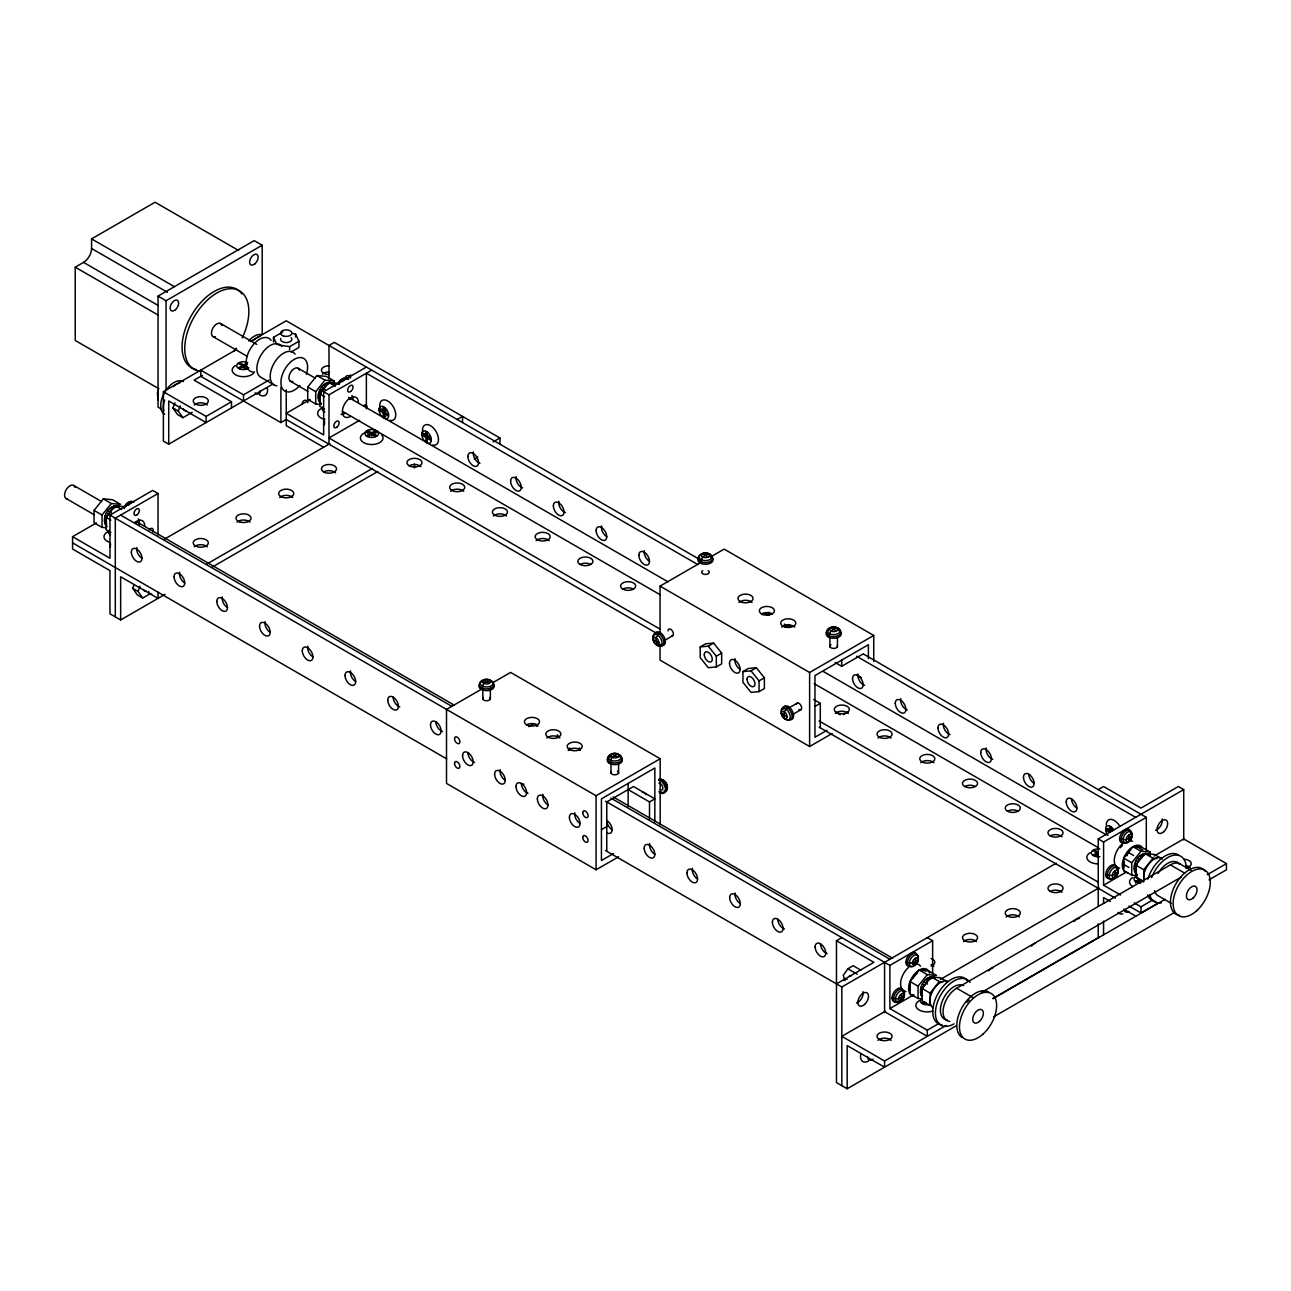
<?xml version="1.0" encoding="UTF-8"?>
<svg xmlns="http://www.w3.org/2000/svg" width="1291" height="1291" viewBox="0 0 1291 1291"><rect width="100%" height="100%" fill="white"/><g stroke="black" fill="none" stroke-linecap="round" stroke-linejoin="round"><path stroke-width="1.5" d="M107.121 526.615C99.697 519.563 109.17 502.054 119.45 506.621L115.464 505.685M104.797 523.468L106.524 524.808L106.298 519.628L104.571 518.498M320.814 403.244C313.39 396.192 322.847 378.699 333.126 383.249L334.353 384.411L334.224 380.99L326.22 376.359L316.957 375.536L307.71 387.042L307.71 399.387L315.73 404.018L321.281 404.503M318.474 400.113L320.2 401.436C318.699 394.255 322.863 386.025 329.592 383.04L327.349 382.572M921.709 996.458C917.336 988.422 925.534 973.543 935.442 977.723L931.457 976.803M1136.806 874.362C1129.803 867.713 1137.823 851.592 1147.505 853.884M1134.466 871.215L1136.209 872.555C1134.708 865.373 1138.872 857.127 1145.601 854.158L1143.358 853.69M654.844 634.575L654.892 634.075A7.552 4.357 60 0 1 660.75 632.945A7.552 4.357 60 0 1 665.381 641.74L665.204 643.225A7.552 4.357 60 0 1 660.04 644.822L657.377 645.548L656.183 644.661A6.52 3.76 60 0 1 652.762 637.528L652.923 636.253A6.52 3.76 60 0 1 656.183 634.365L658.571 635.737A6.52 3.76 60 0 1 661.993 642.87L661.831 644.144A6.52 3.76 60 0 1 658.571 646.033L655.312 643.709A4.018 2.324 60 0 1 653.198 639.335L653.294 638.545A4.018 2.324 60 0 1 655.312 637.383L656.78 638.222A4.018 2.324 60 0 1 658.878 642.611L658.781 643.402A4.018 2.324 60 0 1 656.78 644.564L656.038 637.689L660.04 632.493M781.862 709.501L781.91 709.017A7.326 4.228 60 0 1 787.591 707.904A7.326 4.228 60 0 1 792.109 716.44L791.932 717.893A7.326 4.228 60 0 1 788.268 720.007M481.236 689.362L483.722 683.294L489.418 680.002L492.226 681.309A6.52 3.76 0 0 1 491.193 685.86L489.838 686.457A6.52 3.76 0 0 1 483.318 686.457L480.93 685.069A6.52 3.76 0 0 1 481.963 680.518L483.318 679.921A6.52 3.76 0 0 1 489.838 679.921L491.758 681.745A7.326 4.228 0 0 1 491.758 687.716L490.241 688.393A7.326 4.228 0 0 1 480.752 687.312A7.326 4.228 0 0 1 481.398 681.745L482.414 681.293M620.132 757.204A7.552 4.357 0 0 1 620.132 763.384L618.567 764.078A7.552 4.357 0 0 1 609.449 763.384L611.934 757.317L617.631 754.025L620.438 755.332A6.52 3.76 0 0 1 619.39 759.866L618.05 760.48A6.52 3.76 0 0 1 611.514 760.48L609.126 759.092A6.52 3.76 0 0 1 610.175 754.541L611.514 753.944A6.52 3.76 0 0 1 618.05 753.944L619.97 755.768M712.003 557.728A7.552 4.357 0 0 1 710.792 562.989L709.227 563.683A7.552 4.357 0 0 1 700.109 562.989L702.611 556.921L708.291 553.629L711.099 554.936A6.52 3.76 0 0 1 710.066 559.487L708.711 560.084A6.52 3.76 0 0 1 702.191 560.084L699.803 558.696A6.52 3.76 0 0 1 700.835 554.162L702.191 553.565A6.52 3.76 0 0 1 708.711 553.565L710.082 554.146L710.792 556.824M828.322 637.012L830.823 630.944L836.503 627.652L839.311 628.959A6.52 3.76 0 0 1 838.279 633.51L836.923 634.107A6.52 3.76 0 0 1 830.403 634.107L828.015 632.719A6.52 3.76 0 0 1 829.048 628.184L830.403 627.571A6.52 3.76 0 0 1 836.923 627.571L838.295 628.168L839.005 630.847M110.316 547.11L110.316 544.35M124.469 508.267L124.582 507.347M324.461 424.755A6.52 3.76 -60 0 1 324.009 423.738L324.38 419.753A4.018 2.324 -60 0 1 324.67 418.8M260.459 390.592L260.298 391.931A6.81 3.938 60 0 1 256.893 393.9L255.021 392.916M781.41 713.358L781.507 712.567A4.018 2.324 60 0 1 783.508 711.406L784.976 712.245A4.018 2.324 60 0 1 787.09 716.634L786.994 717.425A4.018 2.324 60 0 1 784.976 718.587L783.508 717.731A4.018 2.324 60 0 1 781.41 713.358L787.09 716.634M782.911 709.598L783.04 708.598M110.155 545.835L110.59 544.027M192.246 412.297L182.935 417.671L177.593 414.589L172.946 407.972L174.931 402.824M182.935 417.671L178.287 411.054L180.272 405.907M150.45 593.553L142.704 598.023L137.362 594.941L132.699 588.325L134.038 584.904M142.704 598.023L138.04 591.407L140.041 586.275M1126.946 855.82L1128.269 852.399L1133.611 855.481M117.82 506.153L111.784 509.057L107.024 516.739L105.265 515.722M933.829 977.255L927.793 980.176L923.017 987.841L921.258 986.84M860.952 970.219L853.19 965.733L847.848 968.815L843.201 975.447L845.185 980.579M105.749 527.712L102.037 527.374L94.033 522.758L94.033 510.413L103.28 498.907L112.527 499.73L120.547 504.361L111.3 503.538L103.28 498.907M102.037 527.374L102.037 515.044L111.3 503.538M110.848 532.473L106.04 529.697L106.04 517.352L115.302 505.846L124.549 506.669M315.73 404.018L315.73 391.673L324.977 380.167L334.224 380.99M324.541 409.102L319.732 406.326L319.732 393.981L328.979 382.475L338.242 383.298M921.742 998.831L918.046 998.492L910.026 993.876L910.026 981.531L919.289 970.025L928.536 970.848L936.54 975.48L927.293 974.64L919.289 970.025M918.046 998.492L918.046 986.163L927.293 974.64M946.965 981.483L940.558 977.787L931.295 976.964L922.048 988.47L922.048 1000.815L930.069 1005.431L930.069 993.102L939.315 981.58L943.011 981.918M1137.274 875.621L1131.723 875.12L1123.719 870.505L1123.719 858.16L1132.965 846.654L1142.212 847.477L1150.233 852.108L1150.233 855.626M1131.723 875.12L1131.723 862.791L1140.97 851.285L1150.233 852.108M1143.745 882.06L1135.725 877.444L1135.725 865.099L1144.988 853.593L1154.235 854.416L1162.255 859.048M1143.745 880.301L1143.745 869.731L1152.992 858.225L1156.704 858.547M921.839 998.524L921.306 998.927A6.81 3.938 0 0 0 921.306 1002.865L923.791 1004.301A6.81 3.938 0 0 0 930.601 1004.301M350.345 376.31A7.552 4.357 60 0 0 345.004 379.393L343.632 380.409A7.552 4.357 -60 0 0 342.341 381.765M873.039 1059.104L871.167 1060.089A6.81 3.938 -60 0 1 867.762 1058.12L867.6 1056.78M660.185 792.787L661.525 791.835M788.252 706.516L784.25 711.712L784.25 718.28L786.784 720.055A6.52 3.76 60 0 0 790.044 718.167L790.205 716.876A6.52 3.76 60 0 0 786.784 709.76L784.395 708.388A6.52 3.76 60 0 0 781.136 710.276L780.974 711.551A6.52 3.76 60 0 0 784.395 718.684L786.881 719.442A7.326 4.228 60 0 1 785.574 718.458M158.858 388.752L75.233 340.469L75.233 267.189L83.56 262.38A11.329 6.536 -60 0 0 91.58 248.501L91.58 238.883L155.049 202.235L238.674 250.519M161.246 409.005L158.035 407.149L158.035 296.123L254.198 240.61L262.202 245.225L262.202 334.45M158.035 296.123L166.055 300.738L262.202 245.225M272.498 384.25L168.718 444.169L163.376 441.086L163.376 391.738L236.673 349.409M250.341 341.518L286.247 320.797L699.657 559.471M202.445 375.342L194.102 380.167L231.492 401.759L231.492 407.924M273.498 341.97L273.498 337.354L282.81 331.981M238.157 368.032L242.256 365.66L238.157 363.287M239.4 362.561L243.515 364.933L247.614 362.561M239.4 368.742L243.515 366.37L247.614 368.742M244.757 368.742L244.757 365.66L247.501 364.078M278.727 344.971L289.62 346.65L298.931 341.276L295.526 333.949L291.895 333.385M291.169 351.927L298.931 347.457L298.931 341.276M163.376 391.738L206.108 416.412L231.492 401.759M656.925 633.494L286.247 419.494L280.905 422.577L200.767 376.31L200.767 370.146L243.515 394.82L269.157 380.006M165.006 594.344L120.644 619.97L109.961 613.79L109.961 570.622L72.57 549.03L72.57 536.685L96.502 522.871M72.57 536.685L109.961 558.277L109.961 515.093L152.693 490.419L158.035 493.517L158.035 534.958M310.179 399.5L286.247 413.314L323.638 434.906L323.638 391.738L366.37 367.064M158.035 493.517L115.302 518.175L115.302 616.872M323.638 391.738L328.979 394.82L371.711 370.146M359.576 420.333L328.979 437.988L660.411 629.346M381.797 408.924L379.134 410.457L383.233 412.846L385.912 411.296L383.169 409.715M379.134 409.021L383.233 411.393L385.912 409.86M164.135 539.331L329.851 443.652M385.912 416.041L383.233 417.59L383.233 412.846M366.37 435.89L370.469 433.502L366.37 431.129M367.612 433.502L367.612 430.419L371.711 432.792L375.826 430.419L375.826 433.502M367.612 436.6L371.711 434.228L375.826 436.6M377.069 431.129L372.97 433.502L377.069 435.89M424.529 433.598L421.867 435.132L425.982 437.52L425.982 442.264M206.883 564.006L372.599 468.326M457.192 419.494L462.533 416.412L462.533 422.286M427.224 442.974L427.224 438.23L429.887 436.697M212.111 567.152L377.827 471.473M493.13 441.925L499.924 437.988L499.924 444.169M474.281 458.967L477.702 456.998M482.899 688.393L446.508 709.405L446.508 783.427L596.087 869.779L618.615 856.788M493.291 682.39L510.607 672.401L660.185 758.753L660.185 824.771M660.04 634.139L660.04 586.114L701.626 562.118M710.292 557.115L724.154 549.111L873.733 635.462L873.733 661.476M663.542 640.998L673.16 635.446M528.858 726.639L534.038 723.638M700.206 646.904L705.548 643.822L713.616 643.096L721.669 653.117L721.669 663.864L716.327 666.947L708.275 667.673L700.206 657.652L700.206 646.904L708.275 646.178L713.616 643.096M716.327 666.947L716.327 656.199L721.669 653.117M784.525 623.989A4.018 2.324 0 0 0 784.928 625.748L788.398 624.586L791.238 626.232A4.018 2.324 0 0 0 791.867 625.748M742.938 671.578L748.28 668.48L756.348 667.77L764.401 677.791L764.401 688.539L759.06 691.621L751.007 692.347L742.938 682.326L742.938 671.578L751.007 670.852L756.348 667.77M759.06 691.621L759.06 680.873L764.401 677.791M109.961 515.093L596.087 795.756L660.185 758.753M660.04 586.114L809.618 672.482L873.733 635.462M835.099 662.509L841.684 666.301L863.05 653.972M787.962 708.485L797.58 702.933M793.352 714.101L801.356 709.469M601.428 829.693L606.77 826.611M628.136 789.592L649.502 801.937L654.844 798.855L633.478 786.509L606.77 801.937L606.77 851.285M814.96 706.403L820.301 703.321L820.301 727.995M843.313 714.714L848.252 711.857M613.483 853.561L601.428 860.532L601.428 798.855L654.844 768L654.844 821.98M827.031 730.286L814.96 737.242L814.96 675.564L868.391 644.725L868.391 658.652M660.04 644.144L660.04 660.137L809.618 746.505L832.146 733.498M956.082 1025.877L847.17 1088.765L836.471 1082.6L836.471 940.719L841.829 937.637M1098.238 789.592L1103.579 786.509L1140.97 808.101L1178.376 786.509L1183.718 789.592L1183.718 839.957M836.471 983.903L873.878 962.311L836.471 940.719M1108.323 828.37L1105.645 829.919L1109.76 832.292M1105.645 828.483L1109.76 830.855L1112.422 829.306M605.463 850.527L841.829 986.986L1056.377 863.114M1098.238 906.056L1098.238 838.94L1183.718 789.592M605.463 801.178L889.902 965.394L932.635 940.719L932.635 974.092M1098.238 838.94L1103.579 842.022L1146.311 817.348L1146.311 850.721M1092.783 855.223L1096.898 852.851L1096.898 855.933M1094.042 855.949L1098.141 853.577M885.432 1011.16L841.829 1036.334L884.561 1061.008L946.093 1025.474M889.902 965.394L889.902 1008.578L913.834 994.764M940.381 979.433L1099.109 887.788M1103.579 842.022L1103.579 885.206L1125.8 872.377M1154.057 856.062L1183.718 838.94L1226.45 863.614L1226.45 869.779L1209.005 879.849M921.839 1003.268L924.582 1001.687M923.097 1003.995L925.825 1002.413M1136.903 882.189L1139.63 880.607L1139.63 879.074L1135.531 881.446L1135.531 882.979M1136.774 882.156L1140.889 879.784L1143.616 881.366M949.869 1021.488A19.252 11.119 -60 0 1 943.527 1007.464A19.252 11.119 -60 0 1 956.679 988.228L1170.356 864.857A19.252 11.119 -60 0 1 1179.99 863.905M981.386 992.472L1181.168 877.122M889.902 1008.578L927.293 1030.17L939.267 1023.263M1134.176 902.877L1140.97 906.798L1152.944 899.892M992.714 998.572L1099.109 937.137M1129.012 906.056L1140.97 912.963L1158.414 902.893M1207.263 874.701L1226.45 863.614M993.15 998.605L1165.144 899.311M993.554 1016.888L1174.229 912.576M701.788 554.694L700.271 555.372A7.326 4.228 0 0 0 699.641 560.94A7.326 4.228 0 0 0 709.114 562.021L710.631 561.359A7.326 4.228 0 0 0 709.114 554.694M828.322 630.847A7.552 4.357 0 0 0 827.676 636.576A7.552 4.357 0 0 0 837.439 637.706L839.005 637.012A7.552 4.357 0 0 0 840.199 631.751M611.111 755.09L609.594 755.768A7.326 4.228 0 0 0 608.965 761.335A7.326 4.228 0 0 0 618.454 762.416L619.97 761.738A7.326 4.228 0 0 0 618.454 755.09M1124.025 842.41L1123.573 842.62A7.552 4.357 -60 0 1 1119.652 838.117A7.552 4.357 -60 0 1 1124.945 829.693L1126.333 829.096A7.552 4.357 -60 0 1 1130.109 831.275M911.704 966.346L911.268 966.556A7.326 4.228 -60 0 1 907.46 962.182A7.326 4.228 -60 0 1 912.608 954.017L913.947 953.436A7.326 4.228 -60 0 1 917.094 960.391M248.324 368.435L246.92 369.065A6.81 3.938 0 0 1 240.11 369.065L237.609 367.628A6.81 3.938 0 0 1 237.609 363.691L240.11 362.255A6.81 3.938 0 0 1 246.92 362.255M1136.774 875.976L1134.983 877.105A6.81 3.938 0 0 0 1134.983 881.043L1137.484 882.479A6.81 3.938 0 0 0 1140.889 882.996M660.185 780.442L662.864 779.732L664.058 780.619A6.52 3.76 60 0 1 667.318 786.267L667.479 787.736A6.52 3.76 60 0 1 664.058 790.915M702.611 553.645L703.45 553.274A4.018 2.324 0 0 1 707.452 553.274L708.937 554.113A4.018 2.324 0 0 1 708.291 556.921L707.452 557.276A4.018 2.324 0 0 1 703.45 557.276L701.981 556.437A4.018 2.324 0 0 1 702.611 553.645L708.291 556.921M483.738 680.002L484.561 679.647A4.018 2.324 0 0 1 488.579 679.647L490.047 680.486A4.018 2.324 0 0 1 489.418 683.278L488.579 683.649A4.018 2.324 0 0 1 484.561 683.649L483.092 682.81A4.018 2.324 0 0 1 483.738 680.002L489.418 683.278M791.238 626.232L790.399 626.603A4.018 2.324 0 0 1 786.397 626.603L785.557 626.232M830.823 627.652L831.662 627.297A4.018 2.324 0 0 1 835.664 627.297L837.133 628.136A4.018 2.324 0 0 1 836.503 630.944L835.664 631.299A4.018 2.324 0 0 1 831.662 631.299L830.194 630.46A4.018 2.324 0 0 1 830.823 627.652L836.503 630.944M829.516 628.943L828.483 629.395A7.326 4.228 0 0 0 827.854 634.962A7.326 4.228 0 0 0 837.326 636.043L838.843 635.382A7.326 4.228 0 0 0 837.326 628.717M611.95 754.025L612.773 753.654A4.018 2.324 0 0 1 616.791 753.654L618.26 754.509A4.018 2.324 0 0 1 617.614 757.301L616.791 757.672A4.018 2.324 0 0 1 612.773 757.672L611.305 756.833A4.018 2.324 0 0 1 611.95 754.025L617.614 757.301M609.449 757.204L610.498 756.752M1128.834 911.511L1127.592 912.043A6.81 3.938 -60 0 1 1124.187 910.074L1124.106 909.413M1128.963 834.89L1129.69 834.583A4.018 2.324 -60 0 1 1131.691 835.745L1131.691 837.439A4.018 2.324 -60 0 1 1128.963 841.442L1128.221 841.764A4.018 2.324 -60 0 1 1126.22 840.602L1126.22 838.908A4.018 2.324 -60 0 1 1128.963 834.89L1128.963 841.442M1126.285 842.62L1124.945 843.184A7.326 4.228 -60 0 1 1121.153 838.811A7.326 4.228 -60 0 1 1126.285 830.646L1127.624 830.081A7.326 4.228 -60 0 1 1131.465 833.631L1132.078 836.213A6.52 3.76 -60 0 1 1127.624 842.733L1126.43 843.233A6.52 3.76 -60 0 1 1123.17 841.345L1123.17 838.601A6.52 3.76 -60 0 1 1127.624 832.066L1128.818 831.565A6.52 3.76 -60 0 1 1132.078 833.453L1131.804 836.536L1126.107 839.812L1119.604 838.94M1115.085 870.667L1115.811 870.36A4.018 2.324 -60 0 1 1117.812 871.506L1117.812 873.2A4.018 2.324 -60 0 1 1115.085 877.218L1114.343 877.525A4.018 2.324 -60 0 1 1112.342 876.379L1112.342 874.669A4.018 2.324 -60 0 1 1115.085 870.667L1115.085 877.218M915.271 958.261L916.013 957.954A4.018 2.324 -60 0 1 918.014 959.116L918.014 960.811A4.018 2.324 -60 0 1 915.271 964.813L914.544 965.135A4.018 2.324 -60 0 1 912.527 963.974L912.527 962.279A4.018 2.324 -60 0 1 915.271 958.261L915.271 964.813M1112.406 878.38L1111.067 878.961A7.326 4.228 -60 0 1 1107.275 874.588A7.326 4.228 -60 0 1 1112.406 866.422L1113.746 865.841A7.326 4.228 -60 0 1 1117.409 871.054M901.392 994.038L902.135 993.715A4.018 2.324 -60 0 1 904.136 994.877L904.136 996.571A4.018 2.324 -60 0 1 901.392 1000.59L900.666 1000.896A4.018 2.324 -60 0 1 898.649 999.734L898.649 998.04A4.018 2.324 -60 0 1 901.392 994.038L901.392 1000.59M897.39 1001.17L896.002 1001.751A7.552 4.357 -60 0 1 892.097 997.249A7.552 4.357 -60 0 1 897.39 988.825L898.778 988.244A7.552 4.357 -60 0 1 902.022 989.245L902.554 990.423M329.14 382.33L333.126 383.249M113.673 505.943L115.916 506.411M929.681 977.061L931.908 977.529M325.413 383.508L327.527 384.04M111.736 506.879L113.85 507.395M1141.422 854.61L1143.536 855.142M927.745 977.981L929.859 978.513M1145.149 853.432L1146.666 853.884M323.476 385.057L325.477 385.686M109.8 508.428L111.784 509.057M1139.469 856.175L1141.47 856.804M925.792 979.546L927.793 980.176M321.669 387.155L325.025 389.559M1137.661 858.273L1139.566 859.015M923.985 981.628L927.358 984.049M666.931 786.735A4.018 2.324 60 0 0 667.027 785.945L666.931 785.041A4.018 2.324 60 0 0 664.93 781.555L663.461 780.716A4.018 2.324 60 0 0 662.783 780.652M324.88 411.926L323.089 410.796A6.81 3.938 0 0 1 323.089 406.875M1105.725 874.717L1112.229 875.588L1117.925 872.296L1118.2 869.214A6.52 3.76 -60 0 0 1114.94 867.342L1113.746 867.842A6.52 3.76 -60 0 0 1109.292 874.362L1109.292 877.122A6.52 3.76 -60 0 0 1112.552 879.01L1113.746 878.493A6.52 3.76 -60 0 0 1118.2 871.974L1117.619 869.44M905.927 962.311L912.43 963.183L918.127 959.891L918.401 956.809A6.52 3.76 -60 0 0 915.125 954.937L913.931 955.437A6.52 3.76 -60 0 0 909.477 961.956L909.477 964.716A6.52 3.76 -60 0 0 912.737 966.604L913.931 966.088A6.52 3.76 -60 0 0 918.401 959.568L917.804 957.051M892.049 998.088L898.552 998.96L904.233 995.668L904.523 992.585A6.52 3.76 -60 0 0 901.247 990.697L900.053 991.214A6.52 3.76 -60 0 0 895.599 997.733L895.599 1000.493A6.52 3.76 -60 0 0 898.859 1002.381L900.053 1001.864A6.52 3.76 -60 0 0 904.523 995.345L903.926 992.811A7.326 4.228 -60 0 0 900.069 989.213L898.73 989.777A7.326 4.228 -60 0 0 893.582 997.959A7.326 4.228 -60 0 0 897.39 1002.316L898.73 1001.751A7.326 4.228 -60 0 0 902.393 997.878M320.12 389.64L323.799 391.56M1136.112 860.758L1137.936 861.63M106.427 513.011L108.25 513.883M922.436 984.113L924.243 985.001M318.942 392.351L320.701 393.368M1134.95 863.469L1136.709 864.486M499.924 437.988L334.321 342.389L328.979 345.472L328.979 379.021M863.631 654.134L1146.311 817.348M697.802 564.57L366.37 373.228L366.37 408.553M856.546 656.215L1135.628 817.348M856.934 675.128L861.517 677.759M1177.311 862.372L1191.206 870.392M91.58 238.883L174.382 286.683M425.901 434.389L428.644 435.971M1109.695 829.161L1112.422 830.742M1170.356 864.857L1184.783 873.184M388.591 414.492L384.492 412.119L384.492 407.375M421.867 433.695L425.982 436.068L425.982 431.323M431.323 439.166L427.224 436.794L427.224 432.049M1137.581 847.025L1142.922 850.107M388.591 415.928L384.492 413.556L384.492 418.3M427.224 438.23L431.323 440.602M316.957 375.536L324.977 380.167M328.979 382.475L335.386 386.187M1132.965 846.654L1140.97 851.285M1144.988 853.593L1152.992 858.225M91.58 248.501L167.475 292.315M220.583 323.508L256.764 344.39M297.834 368.113L315.294 378.182M348.457 397.338L667.996 581.821M823.384 671.53L1106.242 834.841M307.71 387.042L315.73 391.673M319.732 393.981L324.541 396.757M1123.719 858.16L1131.723 862.791M1135.725 865.099L1143.745 869.731M213.015 336.596L247.485 356.494M290.281 381.184L307.742 391.27M342.648 411.426L660.443 594.909M814.088 683.617L1098.689 847.929M83.56 262.38L157.744 305.209M1123.622 864.389L1128.963 867.471M1094.042 849.768L1098.141 852.141M1092.783 850.479L1096.898 852.851M1135.531 876.702L1139.63 879.074M75.233 267.189L158.035 314.988M244.757 365.66L248.873 368.032M274.128 384.96L260.782 377.246A18.881 10.909 -60 0 1 262.089 353.347A18.881 10.909 -60 0 1 281.793 346.504M1171.211 903.297L1158.059 895.712A19.252 11.119 -60 0 1 1154.541 890.693M813.733 699.528L820.301 703.321M835.567 712.132L840.151 714.778M819.139 720.991L1098.238 882.124M1103.579 885.206L1120.572 895.018M819.139 727.156L1115.327 898.165M323.638 447.251L286.247 425.659L286.247 389.882M1110.389 901.473L1103.579 897.535L1103.579 903.426M1123.977 909.316L1135.87 916.19M653.198 639.335L658.878 642.611M172.946 407.972L178.287 411.054M927.293 937.637L932.635 940.719M956.679 988.228L972.704 997.475M115.302 505.846L121.709 509.542M931.295 976.964L939.315 981.58M73.668 485.432L101.602 501.554M136.523 521.709L454.303 705.176M613.193 796.918L892.565 958.212M120.644 515.093L452.076 706.451M610.804 798.096L889.902 959.229M94.033 510.413L102.037 515.044M106.04 517.352L110.848 520.128M910.026 981.531L918.046 986.163M930.069 993.102L922.048 988.47A7.552 4.357 -60 0 1 922.662 986.566M66.115 498.504L94.049 514.641M847.848 968.815L857.159 974.189M72.57 542.865L446.718 758.882M884.561 1011.66L927.293 1036.334L927.293 1030.17M132.699 588.325L138.04 591.407M1134.256 866.245L1135.967 867.374M318.248 395.127L319.974 396.272M920.564 989.616L922.29 990.746L922.113 993.505L920.402 992.263M1134.079 868.891L1135.806 870.134M318.086 397.773L319.797 399.016M104.41 521.144L106.12 522.387M1130.287 832.776L1131.465 833.631M902.732 991.908L903.926 992.811M110.477 534.99L109.396 534.167A6.81 3.938 0 0 1 109.396 530.246M920.79 994.586L922.516 995.926M1135.402 873.087L1137.161 874.491M319.393 401.969L321.169 403.373M1149.135 854.368L1150.346 855.53M330.657 382.765L331.787 383.847M932.973 977.239L934.119 978.336M116.981 506.137L118.11 507.218M664.203 781.023L661.67 779.231A6.52 3.76 60 0 0 658.862 780.103M111.349 512.93L107.976 510.526L109.461 512.188M751.007 670.852L759.06 680.873M708.275 646.178L716.327 656.199M324.606 423.561L324.009 420.979A6.52 3.76 -60 0 1 324.461 419.43M273.498 337.354L276.903 344.681M324.283 420.656L324.38 421.447A4.018 2.324 -60 0 0 324.67 422.076M1116.408 868.553L1115.698 865.874A7.552 4.357 -60 0 0 1112.455 864.873L1111.067 865.454A7.552 4.357 -60 0 0 1105.919 873.006A7.552 4.357 -60 0 0 1108.404 878.509M1140.97 906.798L1140.97 912.963M1111.002 826.821L1111.002 831.565M1109.76 826.111L1109.76 830.855M1103.579 921.096L1103.579 934.829M1098.238 923.823L1098.238 937.637M884.561 962.311L884.561 1012.66M884.561 1061.008L884.561 1067.173L847.17 1045.581L847.17 1088.765M841.829 986.986L841.829 1085.683M841.684 660.137L841.684 666.301M837.439 637.625L837.439 646.872M829.887 637.625L829.887 646.872M809.618 672.482L809.618 746.505M649.502 801.937L649.502 819.01M628.136 783.427L628.136 806.681M618.567 763.998L618.567 773.244M610.998 762.142L610.998 773.244M596.087 795.756L596.087 869.779M490.354 688.119L490.354 699.222M482.802 688.119L482.802 699.222M414.459 463.905L414.459 467.842M383.233 406.649L383.233 411.393M371.711 432.792L371.711 435.874M328.979 394.82L328.979 444.169M295.526 333.949L295.526 337.032M289.62 346.65L289.62 349.748M280.905 387.252L280.905 422.577M243.515 364.933L243.515 368.016M243.515 394.82L243.515 400.985M206.108 416.412L206.108 422.577L168.718 400.985L168.718 444.169M166.055 300.738L166.055 389.963M158.035 592.198L158.035 598.379L120.644 576.787L120.644 619.97M422.738 432.84A11.329 6.536 60 0 1 428.402 424.771A11.329 6.536 60 0 1 438.214 436.987A11.329 6.536 60 0 1 432.55 445.04M350.539 378.005A7.552 4.357 60 0 1 350.539 374.826M1123.928 867.003A13.217 7.633 -60 0 1 1123.928 861.404M1126.349 855.175A13.217 7.633 -60 0 1 1130.545 849.962M1135.386 847.17A13.217 7.633 -60 0 1 1139.582 847.542M1132.869 886.643A11.329 6.536 0 0 1 1132.869 877.38M868.536 1061.008A11.329 6.536 -60 0 1 860.79 1053.827M1122.88 913.85A11.329 6.536 -60 0 1 1118.006 912.35M966.943 1002.284A19.252 11.119 -60 0 1 969.186 1000.057M962.231 1037.512A26.288 15.185 -60 0 1 962.231 1007.158A26.288 15.185 -60 0 1 988.519 991.972M947.207 1019.938A19.252 11.119 -60 0 1 943.205 999.073A19.252 11.119 -60 0 1 963.635 985.727M954.001 1023.876A26.288 15.185 -60 0 1 937.912 1000.961A26.288 15.185 -60 0 1 970.106 982.37M942.043 1024.828A26.288 15.185 -60 0 1 938.186 993.279A26.288 15.185 -60 0 1 967.427 980.837M933.103 1007.787A15.105 8.73 -60 0 1 933.103 990.326A15.105 8.73 -60 0 1 948.207 981.612M878.009 1040.32A7.552 4.357 0 0 1 891.097 1040.32M1183.718 859.257A7.552 4.357 0 0 1 1191.206 863.05A7.552 4.357 0 0 1 1185.671 867.826M1185.671 865.567A7.552 4.357 0 0 1 1190.254 867.6M1162.158 818.946A7.552 4.357 -60 0 1 1155.623 830.274M931.069 958.535A7.552 4.357 0 0 1 931.069 966.088M931.069 964.7A7.552 4.357 0 0 1 933.845 966.297M1050.164 891.371A7.552 4.357 0 0 0 1062.8 889.418A7.552 4.357 0 0 0 1053.553 884.077A7.552 4.357 0 0 0 1050.164 891.371A7.552 4.357 0 0 1 1062.041 892.275M988.728 970.848A7.552 4.357 -60 0 1 992.779 967.895M963.489 941.623A7.552 4.357 0 0 1 976.577 941.623M1031.461 946.174A7.552 4.357 -60 0 1 1035.511 943.221M1006.222 916.949A7.552 4.357 0 0 1 1019.309 916.949M1074.209 921.5A7.552 4.357 -60 0 1 1079.55 918.417M323.638 471.925A7.552 4.357 0 0 1 335.531 472.829M279.695 497.503A7.552 4.357 0 0 1 292.783 497.503M194.231 546.851A7.552 4.357 0 0 1 207.318 546.851M236.963 522.177A7.552 4.357 0 0 1 250.051 522.177M536.588 726.268A6.52 3.76 0 0 1 538.153 725.897M569.105 750.426A5.664 3.276 0 0 1 569.67 747.941M579.481 747.941A5.664 3.276 0 0 1 580.046 750.426M557.212 734.934A5.664 3.276 0 0 1 558.115 735.612M482.915 681.067A7.326 4.228 0 0 1 484.674 680.647M488.466 680.647A7.326 4.228 0 0 1 490.241 681.067M493.114 684.085A7.552 4.357 0 0 1 491.919 689.362L490.354 690.056A7.552 4.357 0 0 1 481.979 689.733A7.552 4.357 0 0 1 479.284 685.15M658.862 783.169A3.776 2.179 60 0 1 662.767 787.3A3.776 2.179 60 0 1 660.185 789.705M662.864 792.4A7.326 4.228 60 0 0 666.705 788.833L666.527 787.187A7.326 4.228 60 0 0 658.943 779.167M658.813 791.77A7.552 4.357 60 0 0 665.527 789.705L665.349 787.994A7.552 4.357 60 0 0 658.813 779.861M642.273 792.496A3.776 2.179 60 0 1 646.049 794.675M609.449 763.384A7.552 4.357 0 0 1 608.239 758.107M526.631 724.832A7.552 4.357 0 0 0 539.283 722.863A7.552 4.357 0 0 0 530.02 717.522A7.552 4.357 0 0 0 526.631 724.832A7.552 4.357 0 0 1 537.33 724.832M546.803 738.065A7.552 4.357 0 0 1 559.891 738.065M568.169 750.41A7.552 4.357 0 0 1 580.062 749.506M505.265 780.345A7.552 4.357 60 0 1 500.117 769.597M528.019 793.271A7.552 4.357 60 0 1 521.29 783.427A7.552 4.357 60 0 0 523.968 784.137M548.013 805.019A7.552 4.357 60 0 1 542.849 794.272M580.062 823.529A7.552 4.357 60 0 1 574.898 812.781M474.604 762.432A7.552 4.357 60 0 1 467.875 752.588M617.453 771.082A3.776 2.179 0 0 1 615.759 774.745A3.776 2.179 0 0 1 611.127 772.066M489.838 697.511A3.776 2.179 0 0 1 486.578 700.787A3.776 2.179 0 0 1 483.302 697.511M932.86 1011.047A11.329 6.536 0 0 1 918.208 1009.368A11.329 6.536 0 0 1 919.192 1000.751M67.229 498.859A7.552 4.357 -60 0 1 66.648 488.95A7.552 4.357 -60 0 1 75.056 487.385M913.931 996.119A15.105 8.73 -60 0 1 912.769 976.319A15.105 8.73 -60 0 1 929.601 973.204M142.01 558.277A7.552 4.357 60 0 1 136.846 547.529M227.49 607.625A7.552 4.357 60 0 1 222.326 596.878M184.742 582.951A7.552 4.357 60 0 1 179.594 572.203M612.112 829.693A7.552 4.357 60 0 0 606.77 820.43A7.552 4.357 60 0 0 612.112 829.693A7.552 4.357 60 0 1 606.77 832.776M270.222 632.3A7.552 4.357 60 0 1 265.058 621.552M312.955 656.974A7.552 4.357 60 0 1 307.791 646.226M442.555 731.577A7.552 4.357 60 0 1 435.825 721.75M355.687 681.648A7.552 4.357 60 0 1 350.539 670.9M399.807 706.903A7.552 4.357 60 0 1 393.093 697.075M654.844 854.368A7.552 4.357 60 0 1 649.696 843.62M697.592 879.042A7.552 4.357 60 0 1 692.428 868.294M827.176 953.646A7.552 4.357 60 0 1 820.447 943.802M784.444 928.971A7.552 4.357 60 0 1 777.715 919.127M740.324 903.716A7.552 4.357 60 0 1 735.16 892.969M146.319 591.1A5.664 3.276 -60 0 1 143.479 589.471M151.66 594.183A5.664 3.276 -60 0 1 148.691 591.439M863.001 991.666A7.552 4.357 -60 0 1 856.466 1002.994M109.638 542.349A11.329 6.536 0 0 1 107.282 532.07M134.587 522.774A11.329 6.536 -60 0 1 144.689 525.889M138.266 518.804A11.329 6.536 -60 0 1 139.073 525.356M124.194 508.589A6.52 3.76 -60 0 1 127.454 502.925L128.648 502.054A6.52 3.76 -60 0 1 131.924 501.731M128.648 505.136A7.552 4.357 -60 0 1 129.939 503.764L131.327 502.764A7.552 4.357 -60 0 1 133.99 502.054M126.324 506.04A7.326 4.228 -60 0 1 128.648 503.151L129.988 502.183A7.326 4.228 -60 0 1 132.586 501.489M124.856 506.395A4.018 2.324 -60 0 1 126.583 503.877L127.325 503.345A4.018 2.324 -60 0 1 128.745 502.957M149.207 529.859A3.776 2.179 -60 0 1 152.435 528.487A3.776 2.179 -60 0 1 152.854 531.973M135.958 521.677A7.552 4.357 -60 0 1 136.491 522.855M106.136 517.255A7.552 4.357 -60 0 1 106.669 515.464M849.042 976.496A5.664 3.276 60 0 1 851.463 975.754M843.297 980.466A5.664 3.276 60 0 1 847.17 979.272M916.432 954.646A7.552 4.357 -60 0 0 912.656 952.468L911.268 953.065A7.552 4.357 -60 0 0 905.975 961.472A7.552 4.357 -60 0 0 909.881 965.975M903.732 994.425A7.326 4.228 -60 0 1 903.216 996.168M914.028 964.216A15.105 8.73 -60 0 1 920.515 966.217M905.927 991.504A15.105 8.73 -60 0 1 903.716 990.81M902.022 989.245A15.105 8.73 -60 0 1 908.509 967.411M910.252 990.358A13.217 7.633 -60 0 1 910.252 984.775M912.672 978.546A13.217 7.633 -60 0 1 916.868 973.333M921.693 970.542A13.217 7.633 -60 0 1 925.889 970.913M783.088 708.097A7.552 4.357 60 0 1 788.946 706.968A7.552 4.357 60 0 1 793.594 715.763L793.416 717.247A7.552 4.357 60 0 1 790.931 719.555M783.25 715.569A7.326 4.228 60 0 1 782.427 713.842M657.361 644.435A7.326 4.228 60 0 0 663.719 643.87L663.897 642.418A7.326 4.228 60 0 0 659.394 633.881A7.326 4.228 60 0 0 653.698 634.994L653.536 636.431A7.326 4.228 60 0 0 653.698 638.093M700.109 562.989A7.552 4.357 0 0 1 698.915 557.728M781.717 627.119A7.552 4.357 0 0 1 794.804 627.119M761.545 613.87A7.552 4.357 0 0 1 772.228 613.87M738.968 602.445A7.552 4.357 0 0 1 752.056 602.445M740.179 669.4A7.552 4.357 60 0 1 735.015 658.652M668.06 630.847A3.776 2.179 60 0 1 672.062 630.476A3.776 2.179 60 0 1 672.062 635.817M708.13 570.703A3.776 2.179 0 0 1 708.13 573.785A3.776 2.179 0 0 1 702.788 573.785A3.776 2.179 0 0 1 702.788 570.703M796.353 704.111A3.776 2.179 60 0 1 799.403 703.627A3.776 2.179 60 0 1 801.598 708.21A3.776 2.179 60 0 1 798.935 709.485M837.31 645.694A3.776 2.179 0 0 1 832.679 648.372A3.776 2.179 0 0 1 830.984 644.725M381.539 434.728A11.329 6.536 0 0 1 377.392 443.652A11.329 6.536 0 0 1 361.9 441.264A11.329 6.536 0 0 1 366.047 432.324M380.006 408.166A11.329 6.536 60 0 1 385.67 400.097A11.329 6.536 60 0 1 395.482 412.313A11.329 6.536 60 0 1 389.817 420.366M323.315 418.994A11.329 6.536 0 0 1 320.975 408.698M254.456 371.84A11.329 6.536 0 0 1 237.851 375.81A11.329 6.536 0 0 1 235.495 365.514M320.346 392.093A7.552 4.357 -60 0 1 321.201 390.318M1127.624 872.764A15.105 8.73 -60 0 1 1125.413 854.626A15.105 8.73 -60 0 1 1142.212 847.477M248.55 340.953A18.881 10.909 -60 0 1 260.879 334.45M253.407 340.308A18.881 10.909 -60 0 1 260.314 336.305M163.828 410.909A18.881 10.909 -60 0 1 164.635 399.936M173.284 386.574A18.881 10.909 -60 0 1 180.191 382.572M164.619 414.282A18.881 10.909 -60 0 1 164.619 392.48A18.881 10.909 -60 0 1 183.5 381.571M1098.141 863.889A11.329 6.536 0 0 1 1087.684 859.838A11.329 6.536 0 0 1 1090.137 852.706M1099.916 856.659A6.81 3.938 0 0 1 1094.736 856.256L1092.251 854.82A6.81 3.938 0 0 1 1092.251 850.882L1094.736 849.446A6.81 3.938 0 0 1 1099.916 849.058M350.345 416.412A11.329 6.536 -60 0 1 342.341 411.781A11.329 6.536 -60 0 1 350.345 397.902A11.329 6.536 -60 0 1 358.365 402.518M351.943 395.433A11.329 6.536 -60 0 1 353.024 399.435M345.004 413.314A11.329 6.536 -60 0 1 341.002 414.395M346.327 379.054A6.52 3.76 -60 0 0 342.341 378.699L341.147 379.57A6.52 3.76 -60 0 0 338.339 383.669M345.004 379.393A7.552 4.357 -60 0 1 348.78 379.021M348.167 379.215A7.326 4.228 -60 0 0 343.68 378.812L342.325 379.78A7.326 4.228 -60 0 0 339.178 384.395M338.258 383.976A4.018 2.324 -60 0 1 340.275 380.506L341.002 379.974A4.018 2.324 -60 0 1 343.003 379.78M363.546 405.81A3.776 2.179 -60 0 1 366.354 405.293A3.776 2.179 -60 0 1 366.547 408.601M349.635 398.306A7.552 4.357 -60 0 1 350.168 399.484M1119.604 868.133A15.105 8.73 -60 0 1 1114.633 857.127A15.105 8.73 -60 0 1 1124.945 842.022M1130.287 840.602A15.105 8.73 -60 0 1 1132.497 841.28M1130.771 837.036A7.326 4.228 -60 0 1 1129.948 838.747M1116.893 872.797A7.326 4.228 -60 0 1 1116.07 874.507M1120.281 847.719A13.217 7.633 -60 0 1 1122.524 845.331M291.12 337.677A5.664 3.276 0 0 1 286.957 342.551A5.664 3.276 0 0 1 280.744 338.468M328.979 374.503A7.552 4.357 0 0 1 321.427 370.146A7.552 4.357 0 0 1 328.979 365.773M322.443 374.132A7.552 4.357 0 0 1 328.979 371.953M302.272 404.067A7.552 4.357 60 0 1 307.613 400.985M307.791 402.679A7.552 4.357 60 0 1 307.791 399.5M1179.764 915.335A26.288 15.185 -60 0 1 1175.907 883.786A26.288 15.185 -60 0 1 1205.149 871.344M1158.059 873.474A19.252 11.119 -60 0 1 1179.474 864.373M1151.588 877.606A26.288 15.185 -60 0 1 1172.502 855.53A26.288 15.185 -60 0 1 1186.284 868.31M1161.335 902.877A26.288 15.185 -60 0 1 1149.732 894.953M1155.719 901.457A26.288 15.185 -60 0 1 1147.538 894.921M1147.844 879.203A26.288 15.185 -60 0 1 1178.167 854.723M1144.02 880.478A15.105 8.73 -60 0 1 1148.99 863.727A15.105 8.73 -60 0 1 1161.884 858.241M194.231 404.971A7.552 4.357 0 0 1 207.318 404.971M215.419 336.806A7.552 4.357 -60 0 1 213.015 327.866A7.552 4.357 -60 0 1 221.955 325.477M200.767 371.356A45.33 26.175 -60 0 1 189.761 325.768A45.33 26.175 -60 0 1 235.188 289.119A45.33 26.175 -60 0 1 242.224 337.903M236.318 348.15A45.33 26.175 -60 0 1 234.01 351.33M196.329 369.565A45.33 26.175 -60 0 1 192.214 314.149A45.33 26.175 -60 0 1 241.885 293.977M479.945 463.259A7.552 4.357 60 0 1 473.394 451.931M450.656 491.322A7.552 4.357 0 0 1 463.727 491.322M536.12 540.671A7.552 4.357 0 0 1 549.208 540.671M580.062 564.441A7.552 4.357 0 0 0 592.698 562.489A7.552 4.357 0 0 0 583.451 557.147A7.552 4.357 0 0 0 580.062 564.441A7.552 4.357 0 0 1 590.745 564.441M409.118 465.744A7.552 4.357 0 0 0 421.754 463.792A7.552 4.357 0 0 0 412.507 458.45A7.552 4.357 0 0 0 409.118 465.744A7.552 4.357 0 0 1 420.995 466.648M835.277 713.39A7.552 4.357 0 0 1 848.365 713.39M493.388 515.997A7.552 4.357 0 0 1 506.475 515.997M565.41 512.608A7.552 4.357 60 0 1 558.874 501.263M522.677 487.933A7.552 4.357 60 0 1 516.142 476.605M606.77 536.685A7.552 4.357 60 0 1 601.606 525.937M649.502 561.359A7.552 4.357 60 0 1 644.354 550.611M622.795 589.116A7.552 4.357 0 0 0 635.43 587.163A7.552 4.357 0 0 0 626.183 581.821A7.552 4.357 0 0 0 622.795 589.116A7.552 4.357 0 0 1 633.478 589.116M864.567 685.311A7.552 4.357 60 0 1 858.031 673.983M920.757 762.739A7.552 4.357 0 0 1 933.845 762.739M964.684 786.509A7.552 4.357 0 0 0 977.335 784.557A7.552 4.357 0 0 0 968.072 779.215A7.552 4.357 0 0 0 964.684 786.509A7.552 4.357 0 0 1 975.367 786.509M878.009 738.065A7.552 4.357 0 0 1 891.097 738.065M950.047 734.66A7.552 4.357 60 0 1 943.495 723.331M907.315 709.985A7.552 4.357 60 0 1 900.763 698.657M992.779 759.334A7.552 4.357 60 0 1 986.243 748.005M1034.139 783.427A7.552 4.357 60 0 1 1028.798 774.18M1076.872 808.101A7.552 4.357 60 0 1 1071.53 798.855M1007.432 811.184A7.552 4.357 0 0 0 1020.068 809.231A7.552 4.357 0 0 0 1010.805 803.89A7.552 4.357 0 0 0 1007.432 811.184A7.552 4.357 0 0 1 1018.115 811.184M1050.164 835.858A7.552 4.357 0 0 0 1062.8 833.905A7.552 4.357 0 0 0 1053.553 828.564A7.552 4.357 0 0 0 1050.164 835.858A7.552 4.357 0 0 1 1062.041 836.762M767.338 612.596A6.52 3.76 0 0 1 766.305 613.37L764.95 613.967A6.52 3.76 0 0 1 761.69 614.484M768.984 612.66A7.552 4.357 0 0 1 768.984 614.919M769.016 612.257A7.326 4.228 0 0 1 766.87 615.242M252.858 371.937A18.881 10.909 -60 0 1 250.099 349.264A18.881 10.909 -60 0 1 271.094 340.34M276.903 385.815A18.881 10.909 -60 0 1 274.128 363.142A18.881 10.909 -60 0 1 295.139 354.218M299.899 385.476A18.881 10.909 -60 0 1 281.051 384.637A18.881 10.909 -60 0 1 296.188 358.398A18.881 10.909 -60 0 1 306.354 374.293M292.879 381.523A7.552 4.357 -60 0 1 290.475 372.583A7.552 4.357 -60 0 1 299.415 370.194M186.388 410.651A5.664 3.276 -60 0 1 183.548 409.005M267.269 387.639A11.329 6.536 60 0 1 259.539 394.82M1106.258 825.062A11.329 6.536 60 0 1 1111.196 819.365A11.329 6.536 60 0 1 1119.926 826.418M1107.968 835.358A6.81 3.938 60 0 1 1105.725 830.678L1105.725 827.805A6.81 3.938 60 0 1 1109.13 825.837L1111.632 827.273A6.81 3.938 60 0 1 1113.794 829.968M158.002 396.192A6.81 3.938 -60 0 1 157.518 395.127L157.518 392.254A6.81 3.938 -60 0 1 158.002 390.624M158.309 400.113A11.329 6.536 -60 0 1 158.309 395.32M379.215 408.359L379.215 411.232A6.81 3.938 60 0 0 382.62 417.122L385.105 418.574A6.81 3.938 60 0 0 388.51 416.606L388.51 413.717A6.81 3.938 60 0 0 385.105 407.827L382.62 406.391A6.81 3.938 60 0 0 379.215 408.359M421.947 433.034L421.947 435.906A6.81 3.938 60 0 0 425.352 441.796L427.837 443.249A6.81 3.938 60 0 0 431.242 441.28L431.242 438.391A6.81 3.938 60 0 0 427.837 432.501L425.352 431.065A6.81 3.938 60 0 0 421.947 433.034M366.902 430.726L365.821 431.549A6.81 3.938 0 0 0 365.821 435.47L368.306 436.907A6.81 3.938 0 0 0 375.116 436.907L377.618 435.47A6.81 3.938 0 0 0 377.618 431.549L375.116 430.097A6.81 3.938 0 0 0 368.306 430.097L366.902 430.726M982.854 1034.236A26.288 15.185 -60 0 0 991.181 993.521A26.288 15.185 -60 0 0 960.084 1021.1A26.288 15.185 -60 0 0 982.854 1034.236M979.433 1021.439A7.552 4.357 -60 0 0 981.822 1009.74A7.552 4.357 -60 0 0 972.881 1017.663A7.552 4.357 -60 0 0 979.433 1021.439M880.785 1040.11A7.552 4.357 0 0 0 892.113 1036.334A7.552 4.357 0 0 0 880.785 1032.558A7.552 4.357 0 0 0 880.785 1040.11M1163.724 831.759A7.552 4.357 -60 0 0 1166.128 820.059A7.552 4.357 -60 0 0 1157.188 827.983A7.552 4.357 -60 0 0 1163.724 831.759M964.684 940.719A7.552 4.357 0 0 0 977.335 938.767A7.552 4.357 0 0 0 968.072 933.425A7.552 4.357 0 0 0 964.684 940.719M1007.432 916.045A7.552 4.357 0 0 0 1020.068 914.093A7.552 4.357 0 0 0 1010.805 908.751A7.552 4.357 0 0 0 1007.432 916.045M325.203 472.619A7.552 4.357 0 0 0 336.531 468.843A7.552 4.357 0 0 0 325.203 465.067A7.552 4.357 0 0 0 325.203 472.619M195.425 545.948A7.552 4.357 0 0 0 208.077 543.979A7.552 4.357 0 0 0 198.814 538.637A7.552 4.357 0 0 0 195.425 545.948M282.471 497.293A7.552 4.357 0 0 0 293.799 493.517A7.552 4.357 0 0 0 282.471 489.725A7.552 4.357 0 0 0 282.471 497.293M239.739 521.967A7.552 4.357 0 0 0 251.067 518.191A7.552 4.357 0 0 0 239.739 514.399A7.552 4.357 0 0 0 239.739 521.967M454.529 738.71A3.776 2.179 60 0 0 458.531 743.697A3.776 2.179 60 0 0 458.531 738.339A3.776 2.179 60 0 0 454.529 738.71M582.725 837.407A3.776 2.179 60 0 0 586.743 842.378A3.776 2.179 60 0 0 586.743 837.036A3.776 2.179 60 0 0 582.725 837.407M454.529 763.384A3.776 2.179 60 0 0 458.531 768.371A3.776 2.179 60 0 0 458.531 763.013A3.776 2.179 60 0 0 454.529 763.384M582.725 812.733A3.776 2.179 60 0 0 586.743 817.703A3.776 2.179 60 0 0 586.743 812.362A3.776 2.179 60 0 0 582.725 812.733M494.582 774.18A7.552 4.357 60 0 0 502.602 784.137A7.552 4.357 60 0 0 502.602 773.454A7.552 4.357 60 0 0 494.582 774.18M515.948 786.509A7.552 4.357 60 0 0 523.968 796.482A7.552 4.357 60 0 0 523.968 785.799A7.552 4.357 60 0 0 515.948 786.509M537.33 798.855A7.552 4.357 60 0 0 545.335 808.812A7.552 4.357 60 0 0 545.335 798.128A7.552 4.357 60 0 0 537.33 798.855M569.379 817.348A7.552 4.357 60 0 0 577.384 827.321A7.552 4.357 60 0 0 577.384 816.638A7.552 4.357 60 0 0 569.379 817.348M462.533 755.671A7.552 4.357 60 0 0 470.553 765.644A7.552 4.357 60 0 0 470.553 754.945A7.552 4.357 60 0 0 462.533 755.671M548.013 737.161A7.552 4.357 0 0 0 560.649 735.208A7.552 4.357 0 0 0 551.386 729.867A7.552 4.357 0 0 0 548.013 737.161M569.379 749.506A7.552 4.357 0 0 0 582.015 747.537A7.552 4.357 0 0 0 572.768 742.196A7.552 4.357 0 0 0 569.379 749.506M131.327 552.112A7.552 4.357 60 0 0 139.331 562.085A7.552 4.357 60 0 0 139.331 551.386A7.552 4.357 60 0 0 131.327 552.112M216.791 601.461A7.552 4.357 60 0 0 224.812 611.434A7.552 4.357 60 0 0 224.812 600.735A7.552 4.357 60 0 0 216.791 601.461M174.059 576.787A7.552 4.357 60 0 0 182.079 586.76A7.552 4.357 60 0 0 182.079 576.06A7.552 4.357 60 0 0 174.059 576.787M259.539 626.135A7.552 4.357 60 0 0 267.544 636.092A7.552 4.357 60 0 0 267.544 625.409A7.552 4.357 60 0 0 259.539 626.135M302.272 650.809A7.552 4.357 60 0 0 310.292 660.766A7.552 4.357 60 0 0 310.292 650.083A7.552 4.357 60 0 0 302.272 650.809M345.004 675.483A7.552 4.357 60 0 0 353.024 685.44A7.552 4.357 60 0 0 353.024 674.757A7.552 4.357 60 0 0 345.004 675.483M387.752 700.158A7.552 4.357 60 0 0 395.756 710.115A7.552 4.357 60 0 0 395.756 699.432A7.552 4.357 60 0 0 387.752 700.158M430.484 724.832A7.552 4.357 60 0 0 438.488 734.789A7.552 4.357 60 0 0 438.488 724.106A7.552 4.357 60 0 0 430.484 724.832M644.161 848.187A7.552 4.357 60 0 0 652.181 858.16A7.552 4.357 60 0 0 652.181 847.477A7.552 4.357 60 0 0 644.161 848.187M686.909 872.861A7.552 4.357 60 0 0 694.913 882.834A7.552 4.357 60 0 0 694.913 872.151A7.552 4.357 60 0 0 686.909 872.861M729.641 897.535A7.552 4.357 60 0 0 737.645 907.508A7.552 4.357 60 0 0 737.645 896.825A7.552 4.357 60 0 0 729.641 897.535M772.373 922.21A7.552 4.357 60 0 0 780.393 932.183A7.552 4.357 60 0 0 780.393 921.5A7.552 4.357 60 0 0 772.373 922.21M815.105 946.884A7.552 4.357 60 0 0 823.125 956.857A7.552 4.357 60 0 0 823.125 946.174A7.552 4.357 60 0 0 815.105 946.884M864.567 1004.479A7.552 4.357 -60 0 0 866.971 992.779A7.552 4.357 -60 0 0 858.031 1000.703A7.552 4.357 -60 0 0 864.567 1004.479M137.362 514.593A3.776 2.179 -60 0 0 138.557 508.751A3.776 2.179 -60 0 0 134.086 512.705A3.776 2.179 -60 0 0 137.362 514.593M784.476 626.91A7.552 4.357 0 0 0 795.805 623.133A7.552 4.357 0 0 0 784.476 619.357A7.552 4.357 0 0 0 784.476 626.91M763.11 614.564A7.552 4.357 0 0 0 774.439 610.788A7.552 4.357 0 0 0 763.11 607.012A7.552 4.357 0 0 0 763.11 614.564M741.744 602.235A7.552 4.357 0 0 0 753.073 598.459A7.552 4.357 0 0 0 741.744 594.683A7.552 4.357 0 0 0 741.744 602.235M729.496 663.219A7.552 4.357 60 0 0 737.5 673.192A7.552 4.357 60 0 0 737.5 662.509A7.552 4.357 60 0 0 729.496 663.219M351.039 391.221A3.776 2.179 -60 0 0 352.233 385.38A3.776 2.179 -60 0 0 347.763 389.333A3.776 2.179 -60 0 0 351.039 391.221M337.161 426.998A3.776 2.179 -60 0 0 338.355 421.14A3.776 2.179 -60 0 0 333.885 425.11A3.776 2.179 -60 0 0 337.161 426.998M283.407 335.967A5.664 3.276 0 0 0 291.911 333.126A5.664 3.276 0 0 0 283.407 330.302A5.664 3.276 0 0 0 283.407 335.967M1196.531 910.865A26.288 15.185 -60 0 0 1204.874 870.15A26.288 15.185 -60 0 0 1173.777 897.729A26.288 15.185 -60 0 0 1196.531 910.865M1193.11 898.068A7.552 4.357 -60 0 0 1195.498 886.368A7.552 4.357 -60 0 0 1186.574 894.292A7.552 4.357 -60 0 0 1193.11 898.068M195.425 404.067A7.552 4.357 0 0 0 208.077 402.114A7.552 4.357 0 0 0 198.814 396.773A7.552 4.357 0 0 0 195.425 404.067M175.495 309.679A6.052 3.486 -60 0 0 177.4 300.319A6.052 3.486 -60 0 0 170.251 306.661A6.052 3.486 -60 0 0 175.495 309.679M254.972 263.8A6.052 3.486 -60 0 0 256.893 254.424A6.052 3.486 -60 0 0 249.744 260.766A6.052 3.486 -60 0 0 254.972 263.8M467.875 456.498A7.552 4.357 60 0 0 475.895 466.471A7.552 4.357 60 0 0 475.895 455.788A7.552 4.357 60 0 0 467.875 456.498M451.85 490.419A7.552 4.357 0 0 0 464.486 488.466A7.552 4.357 0 0 0 455.239 483.124A7.552 4.357 0 0 0 451.85 490.419M537.33 539.767A7.552 4.357 0 0 0 549.966 537.814A7.552 4.357 0 0 0 540.703 532.473A7.552 4.357 0 0 0 537.33 539.767M510.607 481.172A7.552 4.357 60 0 0 518.627 491.145A7.552 4.357 60 0 0 518.627 480.462A7.552 4.357 60 0 0 510.607 481.172M494.582 515.093A7.552 4.357 0 0 0 507.234 513.14A7.552 4.357 0 0 0 497.971 507.799A7.552 4.357 0 0 0 494.582 515.093M836.471 712.487A7.552 4.357 0 0 0 849.123 710.534A7.552 4.357 0 0 0 839.86 705.193A7.552 4.357 0 0 0 836.471 712.487M553.355 505.846A7.552 4.357 60 0 0 561.359 515.819A7.552 4.357 60 0 0 561.359 505.136A7.552 4.357 60 0 0 553.355 505.846M852.512 678.566A7.552 4.357 60 0 0 860.516 688.539A7.552 4.357 60 0 0 860.516 677.84A7.552 4.357 60 0 0 852.512 678.566M596.087 530.52A7.552 4.357 60 0 0 604.091 540.493A7.552 4.357 60 0 0 604.091 529.81A7.552 4.357 60 0 0 596.087 530.52M638.819 555.195A7.552 4.357 60 0 0 646.839 565.168A7.552 4.357 60 0 0 646.839 554.485A7.552 4.357 60 0 0 638.819 555.195M921.952 761.835A7.552 4.357 0 0 0 934.587 759.883A7.552 4.357 0 0 0 925.34 754.541A7.552 4.357 0 0 0 921.952 761.835M879.219 737.161A7.552 4.357 0 0 0 891.855 735.208A7.552 4.357 0 0 0 882.608 729.867A7.552 4.357 0 0 0 879.219 737.161M895.244 703.24A7.552 4.357 60 0 0 903.248 713.197A7.552 4.357 60 0 0 903.248 702.514A7.552 4.357 60 0 0 895.244 703.24M937.976 727.914A7.552 4.357 60 0 0 945.996 737.871A7.552 4.357 60 0 0 945.996 727.188A7.552 4.357 60 0 0 937.976 727.914M1066.188 801.937A7.552 4.357 60 0 0 1074.209 811.894A7.552 4.357 60 0 0 1074.209 801.211A7.552 4.357 60 0 0 1066.188 801.937M1023.456 777.263A7.552 4.357 60 0 0 1031.461 787.22A7.552 4.357 60 0 0 1031.461 776.537A7.552 4.357 60 0 0 1023.456 777.263M980.708 752.588A7.552 4.357 60 0 0 988.728 762.545A7.552 4.357 60 0 0 988.728 751.862A7.552 4.357 60 0 0 980.708 752.588M747.005 679.292A5.664 3.276 60 0 0 753.008 686.764A5.664 3.276 60 0 0 753.008 678.743A5.664 3.276 60 0 0 747.005 679.292M704.257 654.618A5.664 3.276 60 0 0 710.276 662.089A5.664 3.276 60 0 0 710.276 654.069A5.664 3.276 60 0 0 704.257 654.618"/></g></svg>
